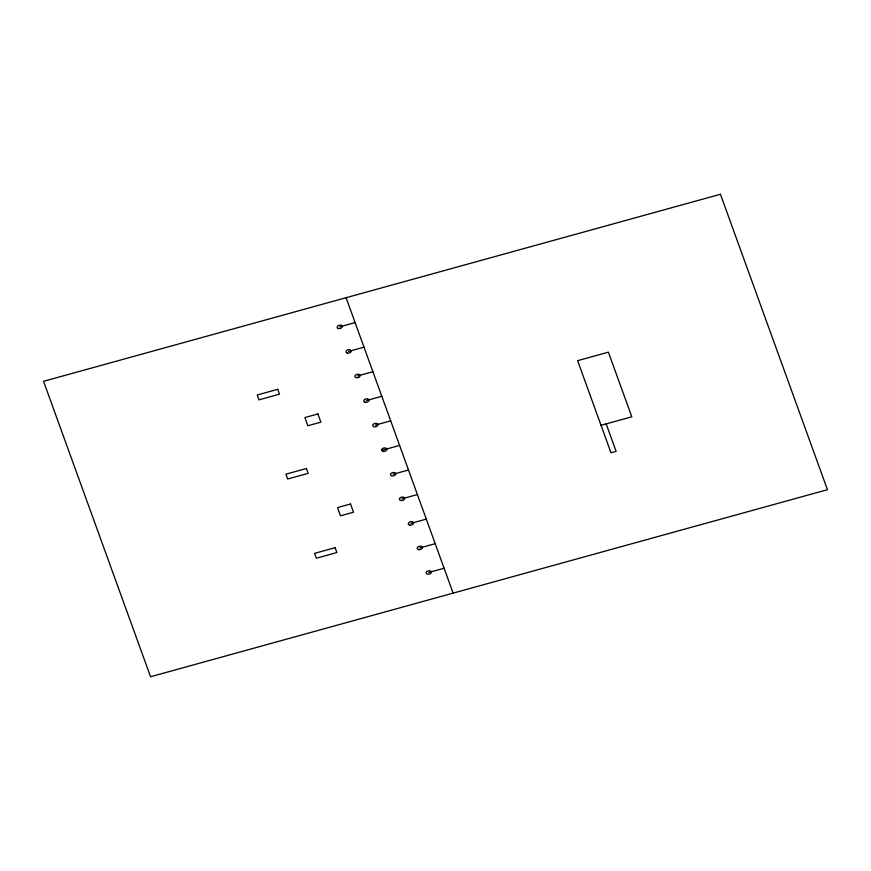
<?xml version="1.0" encoding="UTF-8"?>
<svg xmlns="http://www.w3.org/2000/svg" width="871" height="871" viewBox="0 0 871 871"><rect width="100%" height="100%" fill="white"/><g stroke="black" fill="none" stroke-linecap="round" stroke-linejoin="round"><path stroke-width="1.31" d="M339.734 326.843L355.118 322.597M348.629 351.416L364.013 347.159M357.524 375.978L372.908 371.721M366.419 400.54L381.803 396.294M375.325 425.102L390.709 420.856M381.661 450.383L399.604 445.419M393.115 474.238L408.499 469.981M601.044 425.309L631.813 416.806L608.394 352.167L577.625 360.67L610.996 452.789L616.124 451.363L606.172 423.894M402.021 498.8L417.405 494.554M410.916 523.362L426.3 519.116M419.811 547.924L435.195 543.678M428.717 572.497L444.101 568.24M346.092 297.708L453.116 593.129M720.437 194.266L43.55 381.313L150.563 676.734L827.45 489.687L720.437 194.266M277.74 389.315L257.228 394.977L258.981 399.833L279.493 394.16L277.74 389.315M317.915 413.943L304.894 417.547L307.866 425.756L320.887 422.152L317.915 413.943M306.429 468.5L285.917 474.172L287.67 479.017L308.182 473.356L306.429 468.5M350.534 503.993L337.513 507.597L340.485 515.806L353.506 512.202L350.534 503.993M335.106 547.696L314.594 553.357L316.358 558.213L336.87 552.541L335.106 547.696M377.916 424.493L377.709 424.079A2.667 1.709 -12.3 0 0 373.321 424.231A2.667 1.709 -12.3 0 0 374.628 426.866A2.667 1.709 -12.3 0 0 377.916 424.493M431.33 571.975L431.167 571.561A2.667 1.709 -12.3 0 0 426.812 571.539A2.667 1.709 -12.3 0 0 427.868 574.239A2.667 1.709 -12.3 0 0 431.33 571.975M395.75 473.9L395.663 473.465A2.667 1.709 -12.3 0 0 391.427 473.127A2.667 1.709 -12.3 0 0 392.015 475.947A2.667 1.709 -12.3 0 0 395.75 473.9M382.826 451.32A2.667 1.709 -12.3 0 0 386.844 449.403A2.667 1.709 -12.3 0 0 382.99 448.293A2.667 1.709 -12.3 0 0 382.826 451.32M400.616 500.444A2.667 1.709 -12.3 0 0 404.645 498.539A2.667 1.709 -12.3 0 0 400.791 497.417A2.667 1.709 -12.3 0 0 400.616 500.444M409.512 525.006A2.667 1.709 -12.3 0 0 413.54 523.101A2.667 1.709 -12.3 0 0 409.686 521.99A2.667 1.709 -12.3 0 0 409.512 525.006M418.418 549.568A2.667 1.709 -12.3 0 0 422.446 547.663A2.667 1.709 -12.3 0 0 418.581 546.553A2.667 1.709 -12.3 0 0 418.418 549.568M365.025 402.184A2.667 1.709 -12.3 0 0 369.054 400.279A2.667 1.709 -12.3 0 0 365.199 399.168A2.667 1.709 -12.3 0 0 365.025 402.184M356.13 377.622A2.667 1.709 -12.3 0 0 360.159 375.706A2.667 1.709 -12.3 0 0 356.293 374.595A2.667 1.709 -12.3 0 0 356.13 377.622M347.224 353.06A2.667 1.709 -12.3 0 0 351.253 351.144A2.667 1.709 -12.3 0 0 347.398 350.033A2.667 1.709 -12.3 0 0 347.224 353.06M338.329 328.487A2.667 1.709 -12.3 0 0 342.357 326.581A2.667 1.709 -12.3 0 0 338.503 325.471A2.667 1.709 -12.3 0 0 338.329 328.487"/></g></svg>
